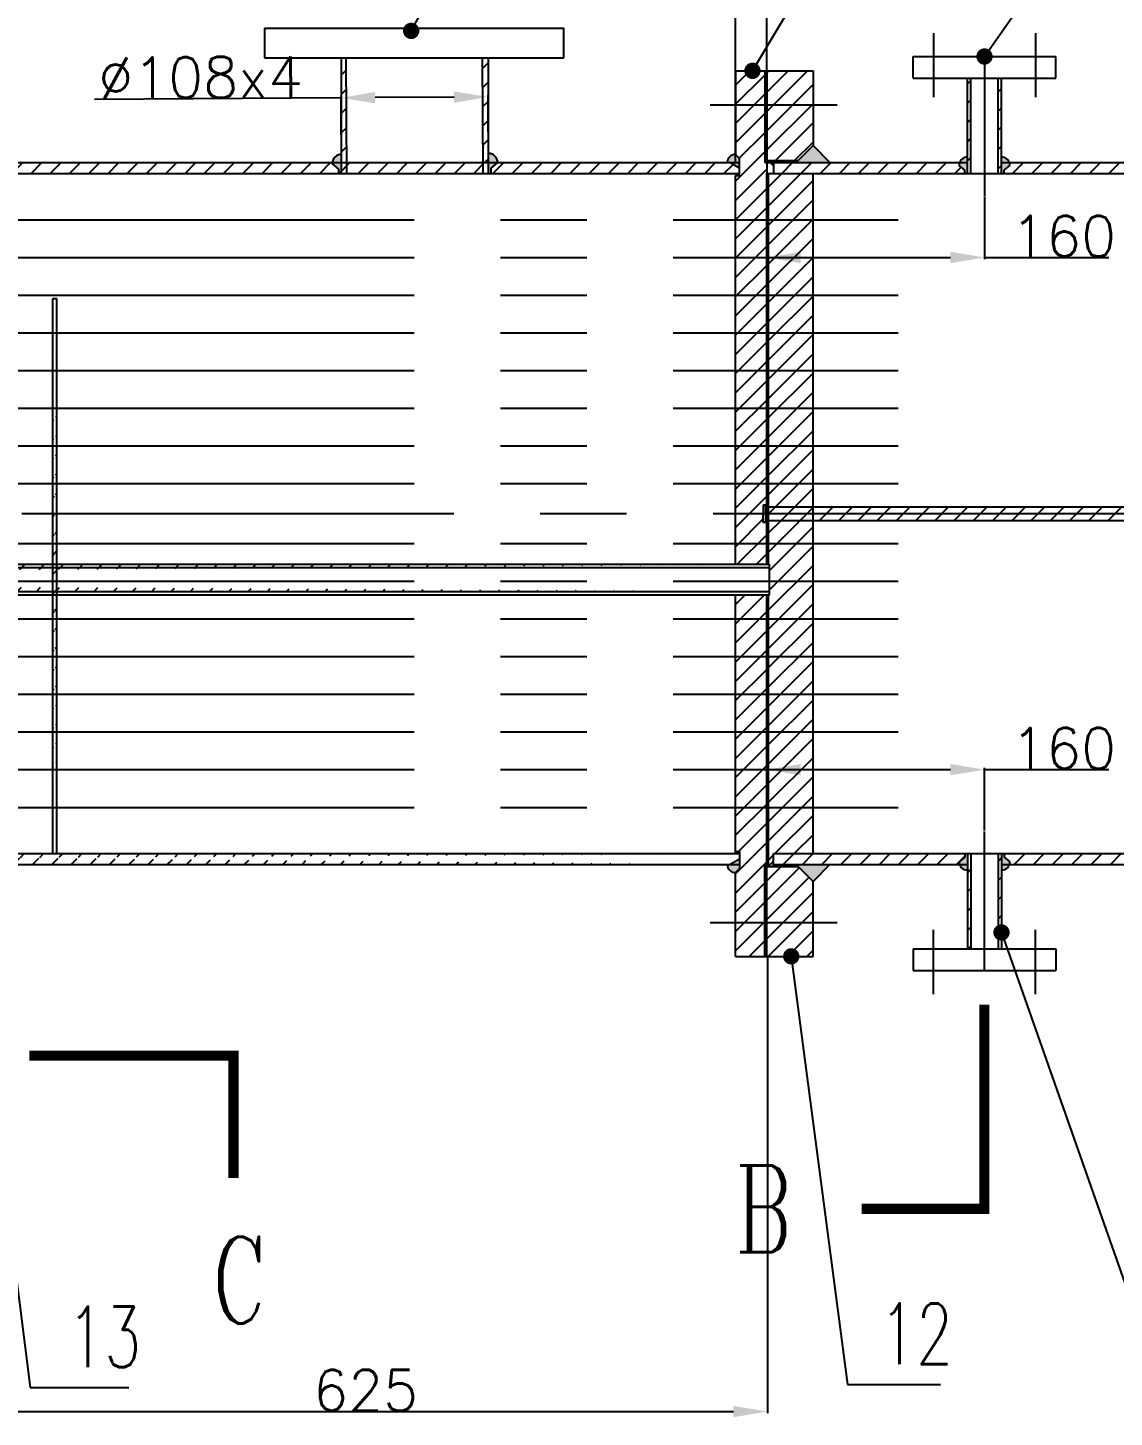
# Model space of a CAD drawing. Header units: millimetres. Extents: x 5568 to 11868, y -1450 to 3005.
# Drawn here: x 9074 to 9872, y 1401 to 2422 of the extents above; entities that cross this region are included whole.
import ezdxf

# ---------------------------------------------------------------- set-up
doc = ezdxf.new("R2010")
doc.units = ezdxf.units.MM
doc.header["$LTSCALE"] = 10
doc.linetypes.add('ACAD_ISO10W100', pattern=[18, 12, -3, 0, -3])
doc.linetypes.add('CENTER', pattern=[50.800000000000004, 31.75, -6.35, 6.35, -6.35])
for name, color, linetype in [('_TCH_MASK', 7, 'Continuous'), ('PUB_DIM', 3, 'Continuous'), ('PUB_TEXT', 7, 'Continuous'), ('中心线', 10, 'CENTER'), ('点划线', 51, 'Continuous'), ('粗线', 160, 'Continuous'), ('细线', 7, 'Continuous')]:
    doc.layers.add(name, color=color, linetype=linetype)
doc.layers.add('电缆', color=1, linetype='Continuous', lineweight=9)
doc.styles.add('_TCH_DIM', font='SIMPLEX', dxfattribs={"bigfont": 'GBCBIG'})
doc.styles.add('_TCH_LABEL', font='COMPLEX', dxfattribs={"bigfont": 'GBCBIG'})
doc.styles.get("Standard").update_dxf_attribs({"font": 'txt.shx', "bigfont": 'gbcbig.shx'})
doc.dimstyles.new('ISO-25', dxfattribs={"dimtxt": 30, "dimasz": 25, "dimexe": 1.25, "dimexo": 0.625, "dimtad": 1, "dimdec": 0, "dimdsep": 46, "dimtxsty": 'Standard', "dimcen": 10, "dimclrt": 7, "dimadec": 0, "dimazin": 0, "dimtfac": 1, "dimtdec": 0, "dimtmove": 0, "dimatfit": 3, "dimldrblk": 'NONE', "dimfxl": 0, "dimarcsym": 0})
pattern_1 = [(45, (-79.56096641047225, 385.4612714454056), (-7.071067811865475, 7.071067811865476), [])]

# ---------------------------------------------------------------- blocks, each defined once
blk = doc.blocks.new('*D4')
at = {"layer": 'Defpoints', "color": 0}
for p in [(9304.34902390866, 2370.580413699755), (9304.703754395461, 2314.582928508204), (9412.6909290092, 2316.949607711753)]:
    blk.add_point(p, dxfattribs=at)
at = {"layer": '细线', "color": 0, "lineweight": -2}
for p, q in [((9304.34902390866, 2370.580413699755), (9123.102660503611, 2369.432261947909)), ((9304.69979525149, 2315.207915968222), (9304.341105620717, 2371.83038861979)), ((9387.347358598972, 2371.106188019221), (9329.348522309356, 2370.738779458631)), ((9412.68696986523, 2317.57459517177), (9412.338938711724, 2372.514528698132))]:
    blk.add_line(p, q, dxfattribs=at)
at = {"layer": '细线', "color": 0}
for points in [[(9329.322128016209, 2374.905362525413), (9329.3749166025, 2366.572196391848), (9304.34902390866, 2370.580413699755)], [(9387.320964305825, 2375.272771086004), (9387.373752892117, 2366.939604952439), (9412.346856999668, 2371.264553778097)]]:
    blk.add_solid(points, dxfattribs=at)
at = {"layer": '细线', "color": 7, "insert": (9201.12711440649, 2385.55184144483), "char_height": 30, "attachment_point": 5, "rotation": 0.3629500115272854}
blk.add_mtext('%%C108x4', dxfattribs=at)
blk = doc.blocks.new('_None')
blk = doc.blocks.new('*D21')
at = {"layer": 'Defpoints', "color": 0}
for p in [(6594.149181335722, 2465.11883134782), (6594.149181335722, 2322.962317075143), (9594.149181335719, 2322.962317075143)]:
    blk.add_point(p, dxfattribs=at)
at = {"layer": 'PUB_DIM', "color": 0, "lineweight": -2}
for p, q in [((6594.149181335722, 2323.587317075143), (6594.149181335722, 2466.36883134782)), ((9569.149181335719, 2465.11883134782), (6619.149181335722, 2465.11883134782)), ((9594.149181335719, 2323.587317075143), (9594.149181335719, 2466.36883134782))]:
    blk.add_line(p, q, dxfattribs=at)
at = {"layer": 'PUB_DIM', "color": 0}
for points in [[(6619.149181335722, 2469.285498014486), (6619.149181335722, 2460.952164681153), (6594.149181335722, 2465.11883134782)], [(9569.149181335719, 2469.285498014486), (9569.149181335719, 2460.952164681153), (9594.149181335719, 2465.11883134782)]]:
    blk.add_solid(points, dxfattribs=at)
at = {"layer": 'PUB_DIM', "color": 7, "insert": (8185.907509633224, 2480.74383134782), "char_height": 30, "attachment_point": 5}
blk.add_mtext('3000', dxfattribs=at)
blk = doc.blocks.new('*D22')
at = {"layer": 'Defpoints', "color": 0}
for p in [(9617.149181335719, 2465.781986572605), (9617.149181335719, 2324.462317075142), (9947.149181335719, 2322.962317100407)]:
    blk.add_point(p, dxfattribs=at)
at = {"layer": 'PUB_DIM', "color": 0, "lineweight": -2}
for p, q in [((9617.149181335719, 2325.087317075142), (9617.149181335719, 2467.031986572605)), ((9922.149181335719, 2465.781986572605), (9642.149181335719, 2465.781986572605)), ((9947.149181335719, 2323.587317100407), (9947.149181335719, 2467.031986572605))]:
    blk.add_line(p, q, dxfattribs=at)
at = {"layer": 'PUB_DIM', "color": 0}
for points in [[(9642.149181335719, 2469.948653239272), (9642.149181335719, 2461.615319905939), (9617.149181335719, 2465.781986572605)], [(9922.149181335719, 2469.948653239272), (9922.149181335719, 2461.615319905939), (9947.149181335719, 2465.781986572605)]]:
    blk.add_solid(points, dxfattribs=at)
at = {"layer": 'PUB_DIM', "color": 7, "insert": (9886.703927479335, 2481.406986572605), "char_height": 30, "attachment_point": 5}
blk.add_mtext('330', dxfattribs=at)
blk = doc.blocks.new('*D23')
at = {"layer": 'Defpoints', "color": 0}
for p in [(9617.149181335719, 2298.58959779001), (9777.149181335719, 2298.58959779001), (9617.149181335719, 2253.222317100408)]:
    blk.add_point(p, dxfattribs=at)
at = {"layer": 'PUB_DIM', "color": 0, "lineweight": -2}
for p, q in [((9617.149181335719, 2297.96459779001), (9617.149181335719, 2251.972317100408)), ((9777.149181335719, 2297.96459779001), (9777.149181335719, 2251.972317100408)), ((9642.149181335719, 2253.222317100408), (9752.149181335719, 2253.222317100408)), ((9777.149181335719, 2253.222317100408), (9868.399181335719, 2253.222317100408))]:
    blk.add_line(p, q, dxfattribs=at)
at = {"layer": 'PUB_DIM', "color": 0}
for points in [[(9642.149181335719, 2257.388983767074), (9642.149181335719, 2249.055650433741), (9617.149181335719, 2253.222317100408)], [(9752.149181335719, 2257.388983767074), (9752.149181335719, 2249.055650433741), (9777.149181335719, 2253.222317100408)]]:
    blk.add_solid(points, dxfattribs=at)
at = {"layer": 'PUB_DIM', "color": 7, "insert": (9835.274181335719, 2268.847317100408), "char_height": 30, "attachment_point": 5}
blk.add_mtext('160', dxfattribs=at)
blk = doc.blocks.new('*D25')
at = {"layer": 'Defpoints', "color": 0}
for p in [(9617.149181335719, 1876.702317075142), (9617.149181335719, 1831.33503638554), (9777.149181335719, 1831.33503638554)]:
    blk.add_point(p, dxfattribs=at)
at = {"layer": 'PUB_DIM', "color": 0, "lineweight": -2}
for p, q in [((9617.149181335719, 1831.96003638554), (9617.149181335719, 1877.952317075142)), ((9642.149181335719, 1876.702317075142), (9752.149181335719, 1876.702317075142)), ((9777.149181335719, 1831.96003638554), (9777.149181335719, 1877.952317075142)), ((9777.149181335719, 1876.702317075142), (9868.399181335719, 1876.702317075142))]:
    blk.add_line(p, q, dxfattribs=at)
at = {"layer": 'PUB_DIM', "color": 0}
for points in [[(9642.149181335719, 1880.868983741809), (9642.149181335719, 1872.535650408475), (9617.149181335719, 1876.702317075142)], [(9752.149181335719, 1880.868983741809), (9752.149181335719, 1872.535650408475), (9777.149181335719, 1876.702317075142)]]:
    blk.add_solid(points, dxfattribs=at)
at = {"layer": 'PUB_DIM', "color": 7, "insert": (9835.274181335719, 1892.327317075142), "char_height": 30, "attachment_point": 5}
blk.add_mtext('160', dxfattribs=at)
blk = doc.blocks.new('*D26')
at = {"layer": 'Defpoints', "color": 0}
for p in [(9617.649181335719, 1739.462317100407), (8992.441265995416, 1563.344698320243), (9617.649181335719, 1404.82310791302)]:
    blk.add_point(p, dxfattribs=at)
at = {"layer": 'PUB_DIM', "color": 0, "lineweight": -2}
for p, q in [((9617.649181335719, 1738.837317100407), (9617.649181335719, 1403.57310791302)), ((8992.441265995416, 1562.719698320243), (8992.441265995416, 1403.57310791302)), ((9017.441265995416, 1404.82310791302), (9592.649181335719, 1404.82310791302))]:
    blk.add_line(p, q, dxfattribs=at)
at = {"layer": 'PUB_DIM', "color": 0}
for points in [[(9017.441265995416, 1408.989774579687), (9017.441265995416, 1400.656441246353), (8992.441265995416, 1404.82310791302)], [(9592.649181335719, 1408.989774579687), (9592.649181335719, 1400.656441246353), (9617.649181335719, 1404.82310791302)]]:
    blk.add_solid(points, dxfattribs=at)
at = {"layer": 'PUB_DIM', "color": 7, "insert": (9322.468297110347, 1420.44810791302), "char_height": 30, "attachment_point": 5}
blk.add_mtext('625', dxfattribs=at)

msp = doc.modelspace()

# ---------------------------------------------------------------- hatches: boundary and pattern name
at = {"layer": '_TCH_MASK'}
h = msp.add_hatch(dxfattribs=at)
h.set_pattern_fill('ANSI31', color=256, scale=80, style=0)
h.set_pattern_definition(pattern_1)
h.paths.add_polyline_path([(9412.646765626514, 2399.909042959905), (9408.165320850785, 2399.909042959905), (9408.652759696073, 2322.962317100406), (9412.646765626512, 2322.962317100406)])
h.paths.add_polyline_path([(9308.16331441331, 2399.909042959905), (9304.703754395461, 2399.909042959905), (9304.703754395461, 2322.962317100406), (9308.650753258606, 2322.962317100406)])
h = msp.add_hatch(dxfattribs=at)
h.set_pattern_fill('ANSI31', color=256, scale=80, style=0)
h.set_pattern_definition(pattern_1)
h.paths.add_polyline_path([(9615.649181335719, 2390.462317075142), (9594.149181335719, 2390.462317075142), (9594.149181335719, 2365.462317075144), (9615.649181335719, 2365.462317075144)])
h.paths.add_polyline_path([(9615.649181335719, 2365.462317075143), (9594.149181335717, 2365.462317075143), (9594.149181335717, 2328.942174438325), (9597.149181335717, 2325.962317075145), (9597.149181335719, 2318.962317075144), (9597.149181335719, 2313.462317075144), (9594.149181335717, 2313.462317075145), (9594.149181335719, 2027.752317100406), (9617.149181335719, 2027.752317100407), (9617.149181335719, 2058.456587422875), (9614.616237934708, 2058.462333814897), (9614.645730462657, 2071.462300360653), (9617.149181335717, 2071.462300360653), (9617.149181335719, 2314.962317100406), (9617.149181335719, 2322.962317075142), (9615.64918133572, 2322.962317075142)])
h.paths.add_polyline_path([(9617.149181335719, 2005.252317100407), (9594.149181335717, 2005.252317100407), (9594.14918133572, 1816.462317100404), (9597.149181335719, 1816.462317100405), (9597.149181335719, 1810.962317100405), (9597.149181335717, 1803.962317100405), (9594.149181335719, 1800.982459737224), (9594.14918133572, 1764.462317100406), (9615.649181335719, 1764.462317100406), (9615.649181335719, 1806.962317100407), (9617.149181335719, 1806.962317100407), (9617.149181335719, 1812.962317100407)])
h.paths.add_polyline_path([(9615.64918133572, 1764.462317100406), (9594.149181335719, 1764.462317100405), (9594.149181335719, 1739.462317100407), (9615.649181335719, 1739.462317100407)])
h.paths.add_polyline_path([(9651.149181335719, 1764.462317100406), (9617.149181335719, 1764.462317100406), (9617.149181335719, 1739.462317100407), (9619.149181335719, 1739.462317100407), (9651.149181335719, 1739.462317100407)])
h.paths.add_polyline_path([(9651.149181335717, 1794.462317100407), (9640.149181335717, 1805.462317100407), (9617.149181335719, 1805.462317100407), (9617.149181335719, 1764.462317100406), (9651.149181335719, 1764.462317100406)])
h.paths.add_polyline_path([(9651.149181335717, 2059.960499046641), (9618.149181335719, 2059.962263602101), (9618.149181335719, 2027.752317100406), (9619.149181335719, 2027.752317100406), (9619.149181335719, 2005.252317100407), (9618.14918133572, 2005.252317100407), (9618.14918133572, 1805.462317100406), (9622.149181335719, 1809.404103778568), (9622.149181335719, 1814.962317100407), (9651.149181335717, 1814.962317100407)])
h.paths.add_polyline_path([(9651.14918133572, 2314.962317100406), (9618.149181335719, 2314.962317100407), (9618.149181335717, 2069.962263616397), (9651.149181335719, 2069.960499060936)])
h.paths.add_polyline_path([(9651.149181335719, 2365.462317075144), (9617.149181335719, 2365.462317075143), (9617.149181335719, 2324.462317075142), (9640.149181335719, 2324.462317075142), (9651.149181335717, 2335.462317075141)])
h.paths.add_polyline_path([(9651.149181335719, 2390.462317075142), (9619.149181335719, 2390.462317075142), (9617.14918133572, 2390.462317075142), (9617.149181335722, 2365.462317075144), (9651.149181335719, 2365.462317075143)])
h = msp.add_hatch(dxfattribs=at)
h.set_pattern_fill('ANSI31', color=256, scale=80, style=0)
h.set_pattern_definition(pattern_1)
h.paths.add_polyline_path([(9767.137369255828, 2384.962317100407), (9764.637369255828, 2384.962317100407), (9764.637369255826, 2314.962317100407), (9767.137369255828, 2314.962317100407)])
h.paths.add_polyline_path([(9789.637369255825, 2384.962317100406), (9787.137369255828, 2384.962317100407), (9787.13736925583, 2314.962317100407), (9789.637369255828, 2314.962317100407)])
h = msp.add_hatch(dxfattribs=at)
h.set_pattern_fill('ANSI31', color=256, scale=80, style=0)
h.set_pattern_definition(pattern_1)
h.paths.add_polyline_path([(8743.654524422978, 2322.962317100406), (8720.969397144518, 2318.962317100407), (8720.969397144518, 2314.962317100406), (9597.149181335717, 2314.962317100406), (9597.149181335719, 2318.962317075142), (9590.203006716394, 2322.962317100407)])
h = msp.add_hatch(dxfattribs=at)
h.set_pattern_fill('ANSI31', color=256, scale=80, style=0)
h.set_pattern_definition(pattern_1)
h.paths.add_polyline_path([(9946.149181335719, 2314.962317100406), (9946.149181335719, 2322.962317100407), (9896.149181335719, 2322.962317100407), (9896.149181335719, 2314.962317100406)])
h.paths.add_polyline_path([(9795.455435118587, 2322.962317100407, -0.08328050247645062), (9795.790883679652, 2320.962317100405), (9791.660979846793, 2317.498238507409), (9791.660979846793, 2314.962317100407), (9894.149181335719, 2314.962317100406), (9894.149181335717, 2322.962317100407)])
h.paths.add_polyline_path([(9762.63738282465, 2314.962317100406), (9762.637382824652, 2317.498238507407), (9758.507478991793, 2320.962317100406, -0.08328050247640707), (9758.842927552858, 2322.962317100407), (9622.149181335719, 2322.962317100407), (9622.149181335719, 2314.962317100407)])
h = msp.add_hatch(dxfattribs=at)
h.set_pattern_fill('ANSI31', color=256, scale=80, style=0)
h.set_pattern_definition([(45, (2000, 19.03871081516104), (-7.071067811865475, 7.071067811865476), [])])
edge = h.paths.add_edge_path()
edge.add_line((9092.457685492878, 1814.962317100406), (9092.457685492878, 2223.145191500164))
edge.add_line((9095.457685492878, 1814.962317100406), (9095.457685492878, 2223.145191500164))
h = msp.add_hatch(dxfattribs=at)
h.set_pattern_fill('ANSI31', color=256, scale=80, style=0)
h.set_pattern_definition(pattern_1)
edge = h.paths.add_edge_path()
edge.add_spline(control_points=[(10116.11433183362, 2059.935636719513), (10116.15999881898, 2063.26851483785), (10116.16025591626, 2066.602744507715), (10116.11509488913, 2069.935636692999)], knot_values=[4.692406257300363, 4.692406257300363, 4.692406257300363, 4.692406257300363, 4.732159533355234, 4.732159533355234, 4.732159533355234, 4.732159533355234], degree=3, periodic=0)
edge.add_line((10116.11509488913, 2069.935636693002), (9896.149181335719, 2069.947398573425))
edge.add_line((9896.149181335719, 2069.947398573425), (9896.149181335719, 2059.947398559129))
edge.add_line((9896.149181335719, 2059.947398559129), (10116.11433183361, 2059.935636719508))
h.paths.add_polyline_path([(9894.149181335717, 2069.94750551618), (9651.149181335719, 2069.960499060936), (9651.149181335719, 2059.96049904664), (9894.149181335719, 2059.947505501884)])
h.paths.add_polyline_path([(9651.149181335719, 2069.960499060936), (9618.149181335717, 2069.962263616397), (9618.149181335719, 2059.962263602101), (9651.14918133572, 2059.96049904664)])
h = msp.add_hatch(dxfattribs=at)
h.set_pattern_fill('ANSI31', color=256, scale=80, style=0)
h.set_pattern_definition(pattern_1)
edge = h.paths.add_edge_path()
edge.add_line((6500.489122296965, 2025.252317100406), (9619.149181335719, 2025.252317100407))
edge.add_line((6500.489122296965, 2027.752317100406), (9619.149181335719, 2027.752317100407))
edge.add_line((6500.489122296965, 2005.252317100407), (9619.149181335719, 2005.252317100407))
edge.add_line((6500.489122296965, 2007.752317100406), (9619.149181335719, 2007.752317100407))
h = msp.add_hatch(dxfattribs=at)
h.set_pattern_fill('ANSI31', color=256, scale=80, style=0)
h.set_pattern_definition(pattern_1)
edge = h.paths.add_edge_path()
edge.add_line((8743.654524279702, 1806.962317100407), (9597.149181335719, 1806.962317100406))
edge.add_line((8720.969397144518, 1814.962317100406), (9597.149181335717, 1814.962317100406))
edge.add_line((8105.836986337761, 1806.962317100407), (8608.212427000539, 1806.962317100407))
edge.add_line((6594.149181335719, 1814.962317100407), (8630.897554135898, 1814.962317100406))
h = msp.add_hatch(dxfattribs=at)
h.set_pattern_fill('ANSI31', color=256, scale=80, style=0)
h.set_pattern_definition(pattern_1)
h.paths.add_polyline_path([(9894.149181335722, 1814.962317100407), (9791.660979846794, 1814.962317100407), (9791.660979846793, 1812.426395668141), (9795.790883679652, 1808.962317075144, -0.0832805013788725), (9795.455435127307, 1806.962317100406), (9894.14918133572, 1806.962317100407)])
h.paths.add_polyline_path([(9762.637382824652, 1812.426395668141), (9762.637382824652, 1814.962317100407), (9622.149181335719, 1814.962317100407), (9622.149181335719, 1806.962317100406), (9758.842927544138, 1806.962317100406, -0.08328050137883825), (9758.507478991793, 1808.962317075143)])
h = msp.add_hatch(dxfattribs=at)
h.set_pattern_fill('ANSI31', color=256, scale=80, style=0)
h.set_pattern_definition(pattern_1)
h.paths.add_polyline_path([(9767.137369255826, 1814.962317100407), (9764.637369255826, 1814.962317100407), (9764.63736925583, 1744.962317075142), (9767.137369255825, 1744.962317075142)])
h.paths.add_polyline_path([(9789.637369255828, 1814.962317100407), (9787.13736925583, 1814.962317100407), (9787.137369255828, 1744.962317075143), (9789.637369255826, 1744.962317075143)])
at = {"layer": '电缆'}
h = msp.add_hatch(color=256, dxfattribs=at)
h.paths.add_polyline_path([(9412.646765626512, 2329.787032614395), (9412.646765626512, 2323.921205756344), (9412.652839953575, 2322.962317100407), (9419.453937596516, 2322.962317100407), (9419.490332096007, 2322.992800667396, 0.4126227552901784)])
h.paths.add_polyline_path([(9419.453937596516, 2322.962317100407), (9412.646765626514, 2322.962317100407), (9412.646765626512, 2314.962317100406), (9414.703558141966, 2314.962317100406), (9414.678219620548, 2318.962236844518)])
h.paths.add_polyline_path([(9304.703754395461, 2322.962317100407), (9297.95412624429, 2322.962317100407, 0.0275000391122083), (9297.918112856854, 2322.222670145227), (9302.680466785425, 2318.252758244782), (9302.701310931994, 2314.962317100406), (9304.703754395461, 2314.962317100406)])
h.paths.add_polyline_path([(9304.703754395461, 2329.002281926671, 0.3862483172541816), (9297.954126244289, 2322.962317100407), (9304.703754395461, 2322.962317100407)])
h = msp.add_hatch(color=256, dxfattribs=at)
h.paths.add_polyline_path([(9651.14918133572, 2335.462317075143), (9638.649181360983, 2322.962317100407), (9663.620880520353, 2322.962317100407)])
h.paths.add_polyline_path([(9622.149181335719, 2324.462317075142), (9618.149181335722, 2324.462317075142), (9619.671333696775, 2322.962317100407), (9622.149181335719, 2322.962317100407)])
h.paths.add_polyline_path([(9622.149181335719, 2322.962317100407), (9619.671333696775, 2322.962317100407), (9622.149181335719, 2320.52053039698)])
h.paths.add_polyline_path([(9594.149181335719, 2328.942174438327, 0.4142135611357789), (9588.169323972534, 2322.962317100407), (9597.149181335717, 2322.962317100407), (9597.149181335719, 2325.962317075144)])
h.paths.add_polyline_path([(9597.149181335719, 2322.962317100407), (9590.20300671639, 2322.962317100407), (9597.149181335717, 2318.962317075145)])
h = msp.add_hatch(color=256, dxfattribs=at)
h.paths.add_polyline_path([(9663.620880545563, 1806.962317100407), (9638.64918133572, 1806.962317100407), (9651.149181335719, 1794.462317100407)])
h.paths.add_polyline_path([(9622.149181335719, 1809.404103778567), (9618.149181335719, 1805.462317100407), (9622.149181335719, 1805.462317100407)])
h.paths.add_polyline_path([(9597.149181335719, 1810.962317100405), (9590.203006760265, 1806.962317100406), (9597.149181335717, 1806.962317100406)])
h.paths.add_polyline_path([(9597.149181335719, 1806.962317100406), (9588.169323972534, 1806.962317100406, 0.4142135623732176), (9594.149181335719, 1800.982459737223), (9597.149181335717, 1803.962317100403)])
at = {"layer": '细线'}
h = msp.add_hatch(color=1, dxfattribs=at)
h.paths.add_polyline_path([(9764.637369255826, 2327.092207364441, 0.4142135623731168), (9758.507478991793, 2320.962317100406), (9762.637382824652, 2317.498238507408), (9762.637382824652, 2314.962317100407), (9764.637369255826, 2314.962317100407)])
h.paths.add_polyline_path([(9789.637369255828, 2327.092161841358), (9789.637369255828, 2314.962317100406), (9791.660979846793, 2314.962317100406), (9791.660979846793, 2317.498238507407), (9795.790883679652, 2320.962317100405, 0.4153428057559944)])
h = msp.add_hatch(color=1, dxfattribs=at)
h.paths.add_polyline_path([(9764.637369255826, 1802.832426811108, -0.4142135623731168), (9758.507478991793, 1808.962317075143), (9762.637382824652, 1812.426395668141), (9762.637382824652, 1814.962317075142), (9764.637369255826, 1814.962317075142)])
h.paths.add_polyline_path([(9789.637369255828, 1802.832472334191), (9789.637369255828, 1814.962317075143), (9791.660979846793, 1814.962317075143), (9791.660979846793, 1812.426395668143), (9795.790883679652, 1808.962317075144, -0.4153428057559944)])

# ---------------------------------------------------------------- linework, layer by layer
at = {"layer": 'PUB_DIM'}
for p, q in [((9355.882081287293, 2419.809056607527), (9474.15504818291, 2635.041065667472)), ((9606.649181335719, 2390.462317075142), (9753.15730771603, 2635.041065667473)), ((9777.149181335719, 2400.962317100407), (9939.762147421392, 2634.316591573072)), ((9789.637369255826, 1757.043981109539), (9906.27241167894, 1424.728418028936)), ((9635.149181335719, 1739.462317100407), (9676.40894282439, 1424.728418028936)), ((9052.441265995416, 1607.144297031374), (9075.892312474072, 1422.379324324048)), ((9075.892312474072, 1422.379324324048), (9148.43619174265, 1422.379324324048)), ((9676.40894282439, 1424.728418028936), (9744.919350842018, 1424.728418028936))]:
    msp.add_line(p, q, dxfattribs=at)
at = {"layer": 'PUB_DIM', "const_width": 6}
for points in [[(9354.437306495052, 2417.179869318705, 1), (9357.326856079533, 2422.438243896349, 1)], [(9775.434001363723, 2398.500984602823, 1), (9778.864361307715, 2403.423649597991, 1)], [(9605.107544599154, 2387.888728884994, 1), (9608.190818072284, 2393.035905265291, 1)], [(9788.643855149548, 1759.874692984779, 1), (9790.630883362104, 1754.213269234298, 1)], [(9634.759235461315, 1742.436866178004, 1), (9635.539127210122, 1736.48776802281, 1)]]:
    msp.add_lwpolyline(points, format="xyb", close=True, dxfattribs=at)
at = {"layer": 'PUB_DIM', "const_width": 7.5}
for points in [[(9777.00953475413, 1703.873633339047), (9777.00953475413, 1553.873633339047), (9687.00953475413, 1553.873633339047)], [(9075.362766125667, 1666.486732161412), (9225.362766125667, 1666.486732161412), (9225.362766125667, 1576.486732161412)]]:
    msp.add_lwpolyline(points, dxfattribs=at)
at = {"layer": '中心线'}
for p, q in [((9777.149181335719, 2400.962317100407), (9777.149181335719, 2298.58959779001)), ((6500.489122296965, 2280.932317100408), (9713.658077952323, 2280.932317100408)), ((6500.489122296965, 2253.222317100408), (9713.658077952323, 2253.222317100408)), ((6500.489122296965, 2225.512317100407), (9713.658077952323, 2225.512317100407)), ((6500.489122296965, 2197.802317100407), (9713.658077952323, 2197.802317100407)), ((6500.489122296965, 2170.092317100406), (9713.658077952323, 2170.092317100406)), ((6500.489122296965, 2142.382317100407), (9713.658077952323, 2142.382317100407)), ((6500.489122296965, 2114.672317100408), (9713.658077952323, 2114.672317100407)), ((6500.489122296965, 2086.962317100407), (9713.658077952323, 2086.962317100407)), ((6021.669626915109, 2064.962317087775), (10363.22072322741, 2064.962317087775)), ((6500.489122296965, 2042.962317100407), (9713.658077952323, 2042.962317100407)), ((6500.489122296965, 2015.252317100407), (9713.658077952323, 2015.252317100407)), ((6500.489122296965, 1987.542317100406), (9713.658077952323, 1987.542317100407)), ((6500.489122296965, 1959.832317100407), (9713.658077952323, 1959.832317100407)), ((6500.489122296965, 1932.122317100406), (9713.658077952323, 1932.122317100406)), ((6500.489122296965, 1904.412317100406), (9713.658077952323, 1904.412317100406)), ((6500.489122296965, 1876.702317100406), (9713.658077952323, 1876.702317100406)), ((6500.489122296965, 1848.992317100406), (9713.658077952323, 1848.992317100406)), ((9777.149181335719, 1728.962317075142), (9777.149181335719, 1831.33503638554))]:
    msp.add_line(p, q, dxfattribs=at)
at = {"layer": '点划线', "linetype": 'ACAD_ISO10W100'}
for p, q in [((9739.649181335719, 2418.187986094685), (9739.649181335719, 2371.018591678723)), ((9814.649181335719, 2418.187986094685), (9814.649181335719, 2371.018591678723)), ((9575.68918984655, 2365.462317075143), (9668.94338240045, 2365.462317075143)), ((9575.68918984655, 1764.462317100406), (9668.94338240045, 1764.462317100406)), ((9739.649181335719, 1711.736648080865), (9739.649181335719, 1758.906042496826)), ((9814.649181335719, 1711.736648080865), (9814.649181335719, 1758.906042496826))]:
    msp.add_line(p, q, dxfattribs=at)
at = {"layer": '粗线'}
for p, q in [((9248.022748683023, 2421.908601552518), (9468.027162845463, 2421.908601552518)), ((9248.022748683023, 2421.908601552518), (9248.022748683023, 2399.909042959905)), ((9468.166524713268, 2399.909042959905), (9468.027162845463, 2421.908601552518)), ((9724.649181335719, 2400.962317100407), (9829.649181335719, 2400.962317100407)), ((9724.649181335719, 2384.962317100408), (9724.649181335717, 2400.962317100408)), ((9829.649181335719, 2384.962317100406), (9829.649181335719, 2400.962317100407)), ((9248.022748683023, 2399.909042959905), (9468.166524713268, 2399.909042959905)), ((9304.703754395461, 2314.582928508204), (9304.703754395461, 2399.909042959905)), ((9308.705684923014, 2314.290846282797), (9308.163314413312, 2399.909042959905)), ((9408.703678525799, 2314.924309318277), (9408.165320850785, 2399.909042959906)), ((9412.646765626512, 2314.582928508204), (9412.646765626512, 2399.909042959905)), ((9594.149181335719, 2390.462317075142), (9594.149181335719, 2328.942174438327)), ((9594.149181335719, 2390.462317075142), (9619.149181335719, 2390.462317075142)), ((9615.649181335719, 2390.462317075142), (9615.649181335719, 2322.962317075142)), ((9617.149181335719, 2390.462317075142), (9617.149181335719, 2314.962317100406)), ((9619.149181335719, 2390.462317075142), (9651.149181335719, 2390.462317075142)), ((9651.149181335719, 2390.462317075142), (9651.149181335719, 2335.462317075142)), ((9724.649181335719, 2384.962317100408), (9829.649181335719, 2384.962317100406)), ((9764.637369255826, 2314.962317100406), (9764.637369255828, 2384.962317100407)), ((9767.137369255826, 2314.962317100406), (9767.137369255826, 2384.962317100407)), ((9777.149181335719, 2384.962317100407), (9829.649181335719, 2384.962317100407)), ((9787.137369255828, 2314.962317100406), (9787.137369255828, 2384.962317100407)), ((9789.637369255828, 2314.962317100406), (9789.637369255826, 2384.962317100408)), ((9617.149181335719, 2378.462317075143), (9615.649181335719, 2378.462317075143)), ((9617.149181335719, 2352.462317075143), (9615.649181335719, 2352.462317075143)), ((9412.65292122707, 2322.94948732792), (9412.614913444942, 2328.949366944087)), ((9412.65292122707, 2322.94948732792), (9412.614913444942, 2328.949366944087)), ((9597.149181335719, 2325.962317075144), (9594.149181335719, 2328.942174438327)), ((9638.649181335719, 2322.962317075142), (9651.149181335719, 2335.462317075142)), ((9651.149181335719, 2335.462317075142), (9663.620880545563, 2322.962317075142)), ((8743.654524422978, 2322.962317100406), (9597.149181335719, 2322.962317100407)), ((9302.680466785427, 2318.252758244781), (9297.918112856854, 2322.222670145227)), ((9414.678219620546, 2318.962236844518), (9419.490332096007, 2322.992800667396)), ((9414.703558141966, 2314.962317100406), (9414.678219620546, 2318.962236844518)), ((9597.149181335719, 2318.962317075144), (9590.203006760263, 2322.962317075143)), ((9597.149181335719, 2318.962317075144), (9597.149181335719, 2325.962317075144)), ((9597.149181335717, 2313.462317075144), (9597.149181335719, 2318.962317075144)), ((9615.649181335719, 2322.962317075142), (9617.149181335719, 2322.962317075142)), ((9615.649181335719, 2322.962317100407), (9764.637369255826, 2322.962317100407)), ((9617.149181335719, 2324.462317075142), (9640.149181335719, 2324.462317075142)), ((9618.149181335719, 2324.462317075144), (9622.149181335719, 2320.520530396981)), ((9622.149181335719, 2324.462317075144), (9622.149181335719, 2314.962317075142)), ((9762.637382824652, 2317.498238507408), (9758.507478991793, 2320.962317100406)), ((9789.637369255828, 2322.962317100407), (9896.149181335719, 2322.962317100407)), ((9791.660979846793, 2317.498238507408), (9795.790883679652, 2320.962317100405)), ((8720.969397144518, 2314.962317100406), (9597.149181335717, 2314.962317100406)), ((9302.705805306847, 2314.252838500669), (9302.680466785427, 2318.252758244781)), ((9302.680466785427, 2318.252758244781), (9302.680466785427, 2318.252758244781)), ((9594.149181335719, 2027.752317100407), (9594.149181335717, 2313.462317075144)), ((9594.149181335719, 2313.462317075145), (9597.149181335717, 2313.462317075144)), ((9617.149181335719, 2027.752317100407), (9617.149181335719, 2314.962317100406)), ((9617.14918133572, 2314.962317100406), (9894.149181335719, 2314.962317100406)), ((9618.149181335719, 2314.962317100406), (9618.149181335719, 2027.752317100407)), ((9651.149181335719, 1814.962317100407), (9651.14918133572, 2314.962317100406)), ((9762.637382824652, 2314.962317100406), (9762.637382824652, 2317.498238507408)), ((9791.660979846793, 2314.962317100406), (9791.660979846793, 2317.498238507408)), ((9092.457685492878, 1814.962317100406), (9092.457685492878, 2223.145191500164)), ((9092.457685492878, 2223.145191500164), (9095.457685492878, 2223.145191500164)), ((9095.457685492878, 1814.962317100406), (9095.457685492878, 2223.145191500164)), ((9614.616237934708, 2058.462333814896), (9614.645730462657, 2071.462300360653)), ((9614.645730462657, 2071.462300360653), (9617.14918133572, 2071.462300360653)), ((9616.145726602552, 2071.458897376659), (9616.116234074603, 2058.458930830902)), ((9616.142901798752, 2069.962370894928), (10116.11509488913, 2069.935636693003)), ((9617.127511866125, 2058.456636583574), (9614.616237934708, 2058.462333814897)), ((9616.142367084976, 2059.962370909224), (10116.11433183362, 2059.935636719509)), ((6500.489122296965, 2027.752317100406), (9619.149181335719, 2027.752317100407)), ((6500.489122296965, 2025.252317100406), (9619.149181335719, 2025.252317100407)), ((9619.149181335719, 2005.252317100407), (9619.149181335719, 2027.752317100407)), ((6500.489122296965, 2007.752317100406), (9619.149181335719, 2007.752317100407)), ((6500.489122296965, 2005.252317100407), (9619.149181335719, 2005.252317100407)), ((9594.149181335719, 1814.962317100407), (9594.149181335719, 2005.252317100407)), ((9617.149181335719, 1812.962317100408), (9617.149181335719, 2005.252317100407)), ((9618.149181335719, 2005.252317100407), (9618.14918133572, 1805.462317100407)), ((8720.969397144518, 1814.962317100406), (9597.149181335717, 1814.962317100406)), ((9597.149181335719, 1810.962317100405), (9590.203006760263, 1806.962317100406)), ((9594.149181335719, 1816.462317100404), (9597.149181335717, 1816.462317100405)), ((9597.149181335717, 1816.462317100405), (9597.149181335719, 1810.962317100405)), ((9597.149181335719, 1810.962317100405), (9597.149181335719, 1803.962317100405)), ((9617.149181335719, 1814.962317100407), (9618.149181335719, 1814.962317100407)), ((9617.149181335719, 1739.462317100407), (9617.149181335719, 1812.962317100407)), ((9618.149181335719, 1805.462317100405), (9622.149181335719, 1809.404103778568)), ((9622.149181335719, 1805.462317100405), (9622.149181335719, 1814.962317100407)), ((9622.149181335719, 1814.962317100407), (9894.14918133572, 1814.962317100407)), ((9762.637382824652, 1812.426395668141), (9758.507478991793, 1808.962317075143)), ((9762.637382824652, 1814.962317075143), (9762.637382824652, 1812.426395668141)), ((9764.637369255826, 1814.962317075143), (9764.637369255828, 1744.962317075142)), ((9767.137369255826, 1814.962317075143), (9767.137369255826, 1744.962317075142)), ((9787.137369255828, 1814.962317075143), (9787.137369255828, 1744.962317075142)), ((9789.637369255828, 1814.962317075143), (9789.637369255826, 1744.962317075142)), ((9791.660979846793, 1814.962317075143), (9791.660979846793, 1812.426395668141)), ((9791.660979846793, 1812.426395668142), (9795.790883679652, 1808.962317075144)), ((8743.654524279702, 1806.962317100407), (9597.149181335719, 1806.962317100406)), ((9597.149181335719, 1803.962317100405), (9594.149181335719, 1800.982459737223)), ((9594.149181335719, 1739.462317100407), (9594.149181335719, 1800.982459737223)), ((9615.649181335719, 1739.462317100407), (9615.649181335719, 1806.962317100407)), ((9615.649181335719, 1806.962317100407), (9617.149181335719, 1806.962317100407)), ((9615.649181335719, 1806.962317100407), (9618.14918133572, 1806.962317100407)), ((9617.149181335719, 1805.462317100407), (9640.149181335719, 1805.462317100407)), ((9622.149181335719, 1806.962317100406), (9764.637369255825, 1806.962317100406)), ((9638.649181335719, 1806.962317100407), (9651.149181335719, 1794.462317100407)), ((9651.149181335719, 1794.462317100407), (9663.620880545563, 1806.962317100407)), ((9789.637369255828, 1806.962317100406), (9896.149181335717, 1806.962317100407)), ((9651.149181335719, 1739.462317100407), (9651.149181335719, 1794.462317100408)), ((9617.149181335719, 1777.462317100406), (9615.649181335719, 1777.462317100406)), ((9617.149181335719, 1751.462317100406), (9615.649181335719, 1751.462317100406)), ((9594.149181335719, 1739.462317100407), (9619.149181335719, 1739.462317100407)), ((9619.149181335719, 1739.462317100407), (9651.149181335719, 1739.462317100407)), ((9724.649181335719, 1744.962317075142), (9829.649181335719, 1744.962317075143)), ((9724.649181335719, 1744.962317075142), (9724.649181335717, 1728.962317075142)), ((9777.149181335719, 1744.962317075142), (9829.649181335719, 1744.962317075142)), ((9829.649181335719, 1744.962317075143), (9829.649181335719, 1728.962317075142)), ((9724.649181335719, 1728.962317075142), (9829.649181335719, 1728.962317075142))]:
    msp.add_line(p, q, dxfattribs=at)
for centre, radius, start, end in [((9304.655088136064, 2322.265347249602), 6.737110452404977, 90.36295001151493, 180.362950011515), ((9412.65292122707, 2322.94948732792), 6.837548057309732, 0.3629500115149333, 90.36295001151493), ((9594.149181335719, 2322.962317075143), 5.979857363182873, 90.00000000000001, 180), ((9764.637369255826, 2320.962317100407), 6.129890264033747, 89.99999999999574, 180), ((9789.660993415619, 2320.962317100406), 6.129890264033747, 0, 90.00000000000001), ((9764.637369255826, 1808.962317075142), 6.129890264033747, 180, 270.0000000000042), ((9789.660993415619, 1808.962317075143), 6.129890264033747, 269.9999999999999, 359.9999999999999), ((9594.149181335719, 1806.962317100406), 5.979857363182873, 180, 270)]:
    msp.add_arc(centre, radius, start, end, dxfattribs=at)

# ---------------------------------------------------------------- texts
at = {"layer": 'PUB_TEXT', "width": 0.7058823529411765}
for s, height, style, p in [('B', 63.75, '_TCH_LABEL', (9593.795249039844, 1521.998633339047)), ('C', 63.75, '_TCH_LABEL', (9209.291337554238, 1469.611732161412)), ('13', 44.625, '_TCH_DIM', (9103.43619174265, 1437.379324324048)), ('12', 44.625, '_TCH_DIM', (9699.919350842018, 1439.728418028936))]:
    msp.add_text(s, height=height, dxfattribs=dict(at, style=style)).set_placement(p)

# ---------------------------------------------------------------- dimensions: what is measured, and where the dimension line sits
at = {"layer": 'PUB_DIM'}
for base, p1, p2, picture, middle in [((6594.149181335722, 2465.11883134782), (9594.149181335719, 2322.962317075143), (6594.149181335722, 2322.962317075143), '*D21', (8185.907509633224, 2465.11883134782)), ((9617.149181335719, 2465.781986572605), (9947.149181335719, 2322.962317100407), (9617.149181335719, 2324.462317075142), '*D22', (9886.703927479335, 2465.781986572605)), ((9617.149181335719, 2253.222317100408), (9777.149181335719, 2298.58959779001), (9617.149181335719, 2298.58959779001), '*D23', (9835.274181335719, 2253.222317100408)), ((9617.149181335719, 1876.702317075142), (9777.149181335719, 1831.33503638554), (9617.149181335719, 1831.33503638554), '*D25', (9835.274181335719, 1876.702317075142)), ((9617.649181335719, 1404.82310791302), (8992.441265995416, 1563.344698320243), (9617.649181335719, 1739.462317100407), '*D26', (9322.468297110347, 1404.82310791302))]:
    dim = msp.add_linear_dim(base=base, p1=p1, p2=p2, dimstyle='ISO-25', dxfattribs=at)
    dim.commit()
    dim.dimension.update_dxf_attribs({"geometry": picture, "text_midpoint": middle, "dimtype": 128})
at = {"layer": '细线'}
dim = msp.add_linear_dim(base=(9304.34902390866, 2370.580413699755), p1=(9412.6909290092, 2316.949607711753), p2=(9304.703754395461, 2314.582928508204), angle=180.3629500115273, text='%%C108x4', dimstyle='ISO-25', dxfattribs=at)
dim.commit()
dim.dimension.update_dxf_attribs({"geometry": '*D4', "text_midpoint": (9201.12711440649, 2385.55184144483)})

doc.saveas('drawing.dxf')
